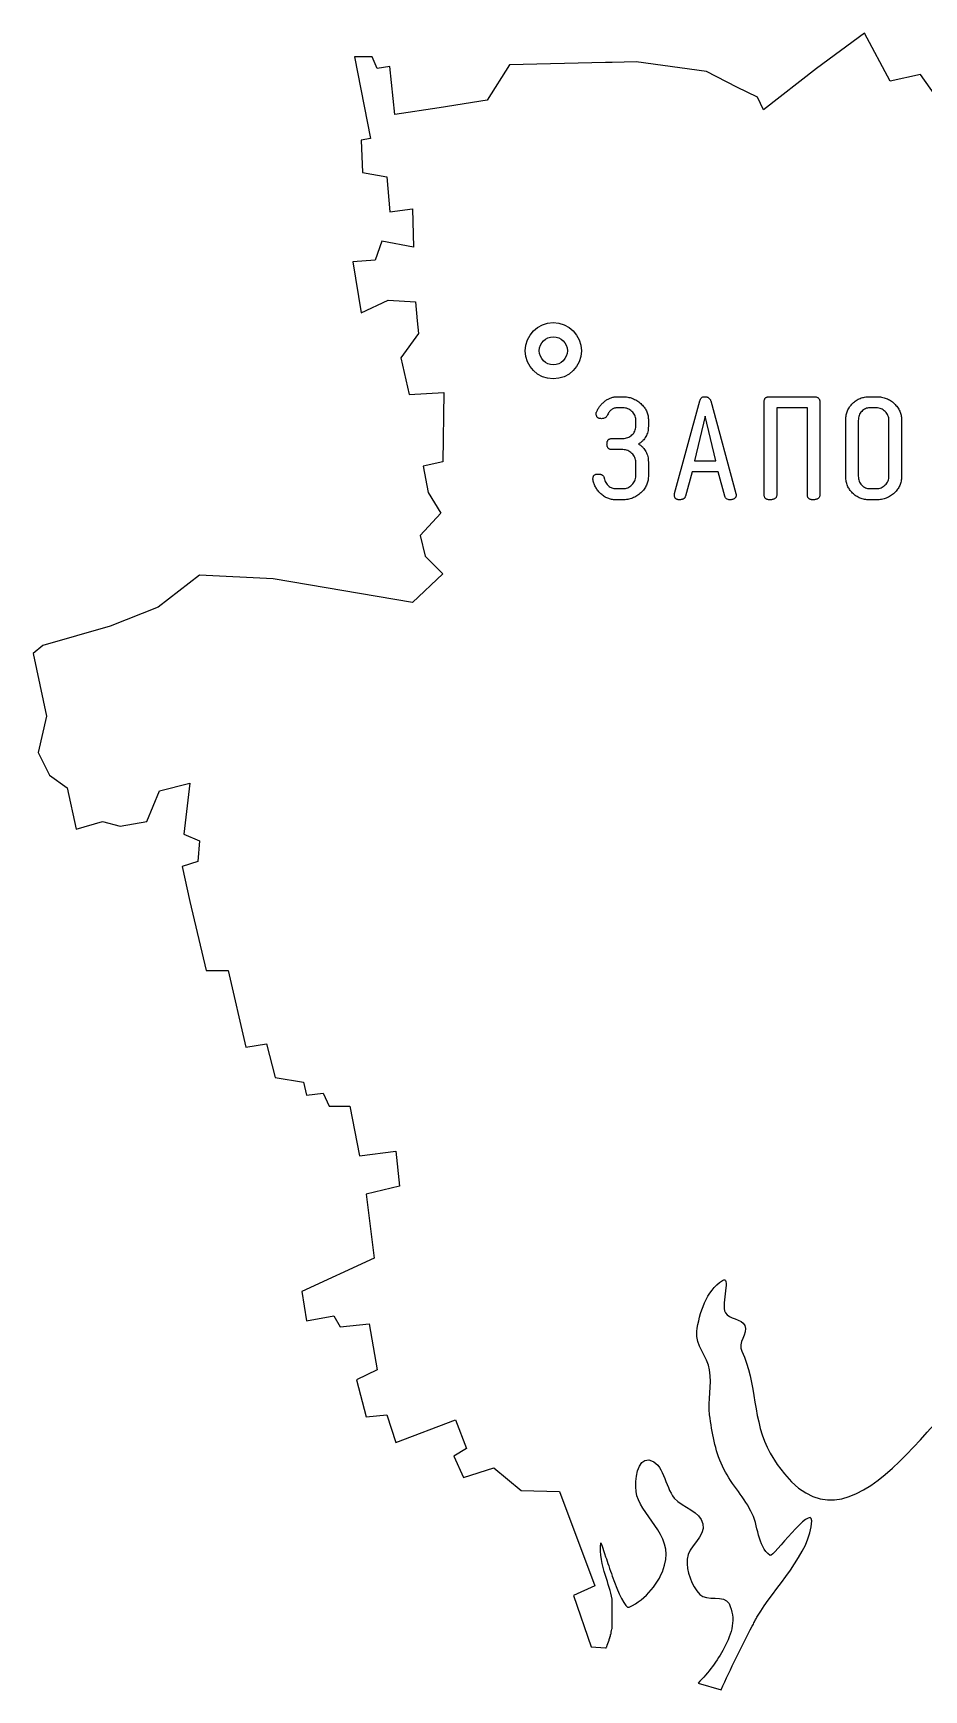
# Model space of a CAD drawing. Header units: millimetres. Extents: x 9379.4 to 9476, y 2361.1 to 2449.5.
# Drawn here: x 9379.4 to 9426.9, y 2361.1 to 2449.5 of the extents above; entities that cross this region are included whole.
import ezdxf

# ---------------------------------------------------------------- set-up
doc = ezdxf.new("R2010")
doc.units = ezdxf.units.MM

msp = doc.modelspace()

# ---------------------------------------------------------------- linework, layer by layer
at = {"color": 7, "linetype": 'Continuous', "lineweight": 25}
for p, q in [((9423.748, 2449.453), (9421.186, 2447.57)), ((9425.112, 2446.888), (9423.748, 2449.453)), ((9396.525, 2448.186), (9397.368, 2443.838)), ((9397.466, 2448.186), (9396.525, 2448.186)), ((9397.726, 2447.57), (9397.466, 2448.186)), ((9398.406, 2447.668), (9397.726, 2447.57)), ((9398.666, 2445.105), (9398.406, 2447.668)), ((9404.798, 2447.765), (9403.598, 2445.883)), ((9409.926, 2447.894), (9404.798, 2447.765)), ((9410.283, 2447.894), (9409.926, 2447.894)), ((9411.548, 2447.927), (9410.283, 2447.894)), ((9415.311, 2447.409), (9411.548, 2447.927)), ((9416.935, 2446.563), (9415.311, 2447.409)), ((9421.186, 2447.57), (9418.362, 2445.364)), ((9418.038, 2446.045), (9416.935, 2446.563)), ((9426.731, 2447.245), (9425.112, 2446.888)), ((9427.772, 2445.785), (9426.731, 2447.245)), ((9403.598, 2445.883), (9401.035, 2445.461)), ((9418.362, 2445.364), (9418.038, 2446.045)), ((9401.035, 2445.461), (9398.666, 2445.105)), ((9397.368, 2443.838), (9396.882, 2443.742)), ((9396.882, 2443.742), (9396.948, 2442.022)), ((9396.948, 2442.022), (9398.245, 2441.794)), ((9398.245, 2441.794), (9398.406, 2439.913)), ((9398.406, 2439.913), (9399.607, 2440.075)), ((9399.607, 2440.075), (9399.673, 2438.031)), ((9397.985, 2438.356), (9397.628, 2437.349)), ((9399.673, 2438.031), (9397.985, 2438.356)), ((9397.628, 2437.349), (9396.428, 2437.252)), ((9396.428, 2437.252), (9396.882, 2434.527)), ((9396.882, 2434.527), (9398.31, 2435.207)), ((9398.31, 2435.207), (9399.769, 2435.11)), ((9399.769, 2435.11), (9399.867, 2434.104)), ((9399.933, 2433.423), (9398.991, 2432.127)), ((9399.867, 2434.104), (9399.933, 2433.423)), ((9398.991, 2432.127), (9399.445, 2430.178)), ((9399.445, 2430.178), (9401.295, 2430.275)), ((9401.295, 2430.275), (9401.231, 2426.577)), ((9410.57, 2430.057), (9410.838, 2430.057)), ((9413.604, 2424.892), (9414.951, 2429.83)), ((9415.534, 2429.83), (9416.88, 2424.892)), ((9418.39, 2424.823), (9418.39, 2429.791)), ((9418.66, 2430.057), (9421.018, 2430.057)), ((9421.363, 2429.791), (9421.363, 2424.823)), ((9423.996, 2430.057), (9424.389, 2430.057)), ((9410.838, 2429.463), (9410.57, 2429.463)), ((9411.537, 2428.469), (9411.537, 2428.825)), ((9412.206, 2428.853), (9412.206, 2428.477)), ((9415.242, 2429.025), (9414.674, 2426.638)), ((9415.814, 2426.638), (9415.242, 2429.025)), ((9420.694, 2429.463), (9419.059, 2429.463)), ((9419.059, 2429.463), (9419.059, 2424.82)), ((9420.694, 2424.82), (9420.694, 2429.463)), ((9422.745, 2425.778), (9422.745, 2428.837)), ((9424.378, 2429.463), (9424.008, 2429.463)), ((9425.718, 2428.837), (9425.718, 2425.778)), ((9423.414, 2428.794), (9423.414, 2425.821)), ((9425.049, 2425.821), (9425.049, 2428.794)), ((9410.266, 2427.828), (9410.838, 2427.828)), ((9410.838, 2427.233), (9410.266, 2427.233)), ((9401.231, 2426.577), (9400.192, 2426.35)), ((9400.192, 2426.35), (9400.451, 2424.955)), ((9411.537, 2425.822), (9411.537, 2426.566)), ((9412.206, 2426.567), (9412.206, 2425.793)), ((9414.674, 2426.638), (9415.814, 2426.638)), ((9414.549, 2426.044), (9414.187, 2424.748)), ((9415.934, 2426.044), (9414.549, 2426.044)), ((9416.297, 2424.748), (9415.934, 2426.044)), ((9400.451, 2424.955), (9401.133, 2423.851)), ((9410.454, 2425.152), (9410.838, 2425.152)), ((9410.838, 2424.557), (9410.454, 2424.557)), ((9424.389, 2424.557), (9423.996, 2424.557)), ((9424.008, 2425.152), (9424.378, 2425.152)), ((9401.133, 2423.851), (9400.03, 2422.651)), ((9400.03, 2422.651), (9400.289, 2421.548)), ((9400.289, 2421.548), (9401.231, 2420.607)), ((9388.25, 2420.544), (9386.044, 2418.822)), ((9392.178, 2420.347), (9388.25, 2420.544)), ((9399.607, 2419.082), (9392.178, 2420.347)), ((9401.231, 2420.607), (9399.607, 2419.082)), ((9386.044, 2418.822), (9383.482, 2417.816)), ((9383.482, 2417.816), (9379.88, 2416.778)), ((9379.88, 2416.778), (9379.361, 2416.356)), ((9379.361, 2416.356), (9380.075, 2413.015)), ((9380.075, 2413.015), (9379.622, 2411.067)), ((9379.622, 2411.067), (9380.237, 2409.867)), ((9380.237, 2409.867), (9381.178, 2409.185)), ((9386.109, 2409.023), (9387.732, 2409.446)), ((9387.732, 2409.446), (9387.406, 2406.72)), ((9381.178, 2409.185), (9381.663, 2406.978)), ((9385.427, 2407.402), (9386.109, 2409.023)), ((9381.663, 2406.978), (9383.06, 2407.402)), ((9383.06, 2407.402), (9384.002, 2407.141)), ((9384.002, 2407.141), (9385.427, 2407.402)), ((9387.406, 2406.72), (9388.25, 2406.363)), ((9388.25, 2406.363), (9388.154, 2405.26)), ((9388.154, 2405.26), (9387.31, 2404.999)), ((9387.31, 2404.999), (9387.732, 2403.118)), ((9387.732, 2403.118), (9388.608, 2399.451)), ((9388.608, 2399.451), (9389.777, 2399.451)), ((9389.777, 2399.451), (9390.718, 2395.363)), ((9390.718, 2395.363), (9391.819, 2395.525)), ((9391.819, 2395.525), (9392.275, 2393.741)), ((9392.275, 2393.741), (9393.799, 2393.481)), ((9393.799, 2393.481), (9393.962, 2392.801)), ((9393.962, 2392.801), (9394.839, 2392.897)), ((9394.839, 2392.897), (9395.164, 2392.216)), ((9395.164, 2392.216), (9396.265, 2392.216)), ((9396.265, 2392.216), (9396.785, 2389.554)), ((9396.785, 2389.554), (9398.731, 2389.816)), ((9398.731, 2389.816), (9398.926, 2387.933)), ((9398.926, 2387.933), (9397.141, 2387.512)), ((9397.141, 2387.512), (9397.565, 2384.104)), ((9397.565, 2384.104), (9393.702, 2382.32)), ((9393.702, 2382.32), (9393.962, 2380.764)), ((9393.962, 2380.764), (9395.422, 2381.023)), ((9395.422, 2381.023), (9395.745, 2380.437)), ((9395.745, 2380.437), (9397.304, 2380.601)), ((9397.304, 2380.601), (9397.726, 2378.135)), ((9397.726, 2378.135), (9396.623, 2377.615)), ((9396.623, 2377.615), (9397.141, 2375.635)), ((9397.141, 2375.635), (9398.245, 2375.733)), ((9398.245, 2375.733), (9398.731, 2374.273)), ((9398.731, 2374.273), (9401.911, 2375.474)), ((9401.911, 2375.474), (9402.495, 2373.948)), ((9402.495, 2373.948), (9401.815, 2373.527)), ((9401.815, 2373.527), (9402.335, 2372.392)), ((9402.335, 2372.392), (9403.955, 2372.909)), ((9403.955, 2372.909), (9405.416, 2371.708)), ((9405.416, 2371.708), (9407.46, 2371.645)), ((9407.46, 2371.645), (9409.343, 2366.615)), ((9409.343, 2366.615), (9408.207, 2366.096)), ((9408.207, 2366.096), (9409.149, 2363.371)), ((9410.283, 2364.376), (9410.283, 2365.902)), ((9410.121, 2363.728), (9410.121, 2363.792)), ((9410.154, 2363.825), (9410.154, 2363.89)), ((9410.184, 2364.02), (9410.218, 2364.053)), ((9410.184, 2363.923), (9410.184, 2364.02)), ((9410.218, 2364.053), (9410.218, 2364.149)), ((9409.149, 2363.371), (9409.926, 2363.306)), ((9409.926, 2363.306), (9409.957, 2363.306)), ((9414.859, 2361.423), (9416.091, 2361.068))]:
    msp.add_line(p, q, dxfattribs=at)
for radius in [1.5, 0.75]:
    msp.add_circle((9407.133, 2432.507), radius, dxfattribs=at)
for points, knots in [([(9409.447, 2429.263), (9409.473, 2429.318), (9409.526, 2429.426), (9409.63, 2429.575), (9409.754, 2429.71), (9409.895, 2429.831), (9410.05, 2429.932), (9410.216, 2430.005), (9410.39, 2430.05), (9410.51, 2430.055), (9410.57, 2430.057)], [0, 0, 0, 0, 0.125117, 0.248611, 0.374204, 0.502336, 0.630702, 0.753812, 0.875743, 1, 1, 1, 1]), ([(9410.838, 2430.057), (9410.884, 2430.056), (9410.974, 2430.054), (9411.106, 2430.036), (9411.234, 2430.008), (9411.358, 2429.969), (9411.475, 2429.916), (9411.589, 2429.853), (9411.699, 2429.78), (9411.8, 2429.694), (9411.895, 2429.603), (9411.978, 2429.506), (9412.048, 2429.405), (9412.107, 2429.302), (9412.151, 2429.195), (9412.182, 2429.084), (9412.203, 2428.97), (9412.205, 2428.892), (9412.206, 2428.853)], [0, 0, 0, 0, 0.0680665, 0.1337616, 0.1986479, 0.2628032, 0.3265273, 0.390509, 0.4557246, 0.5224307, 0.5884536, 0.6514016, 0.7118353, 0.7706677, 0.8280337, 0.8843981, 0.9417207, 1, 1, 1, 1]), ([(9414.951, 2429.83), (9414.961, 2429.864), (9414.981, 2429.927), (9415.04, 2430.003), (9415.118, 2430.051), (9415.177, 2430.055), (9415.207, 2430.057)], [0, 0, 0, 0, 0.2872048, 0.529221, 0.7570217, 1, 1, 1, 1]), ([(9415.207, 2430.057), (9415.228, 2430.057), (9415.269, 2430.055), (9415.326, 2430.045), (9415.376, 2430.026), (9415.422, 2430.002), (9415.46, 2429.969), (9415.493, 2429.93), (9415.517, 2429.882), (9415.528, 2429.848), (9415.534, 2429.83)], [0, 0, 0, 0, 0.144997, 0.278563, 0.401567, 0.517967, 0.633995, 0.748307, 0.869427, 1, 1, 1, 1]), ([(9418.39, 2429.791), (9418.391, 2429.812), (9418.392, 2429.852), (9418.405, 2429.907), (9418.426, 2429.954), (9418.456, 2429.993), (9418.495, 2430.022), (9418.543, 2430.043), (9418.599, 2430.054), (9418.639, 2430.056), (9418.66, 2430.057)], [0, 0, 0, 0, 0.144635, 0.27097, 0.388133, 0.496601, 0.607186, 0.72435, 0.852701, 1, 1, 1, 1]), ([(9421.018, 2430.057), (9421.045, 2430.056), (9421.096, 2430.054), (9421.167, 2430.044), (9421.227, 2430.023), (9421.277, 2429.994), (9421.316, 2429.955), (9421.343, 2429.907), (9421.36, 2429.852), (9421.362, 2429.812), (9421.363, 2429.791)], [0, 0, 0, 0, 0.163967, 0.306216, 0.432693, 0.546996, 0.652828, 0.760731, 0.873177, 1, 1, 1, 1]), ([(9422.745, 2428.837), (9422.746, 2428.878), (9422.748, 2428.96), (9422.767, 2429.08), (9422.794, 2429.195), (9422.835, 2429.305), (9422.886, 2429.412), (9422.951, 2429.513), (9423.026, 2429.61), (9423.111, 2429.701), (9423.204, 2429.784), (9423.303, 2429.858), (9423.408, 2429.919), (9423.517, 2429.97), (9423.63, 2430.009), (9423.748, 2430.037), (9423.87, 2430.054), (9423.954, 2430.056), (9423.996, 2430.057)], [0, 0, 0, 0, 0.064022, 0.126233, 0.186537, 0.247047, 0.307461, 0.368979, 0.431621, 0.496318, 0.561091, 0.624327, 0.686753, 0.747991, 0.809425, 0.871472, 0.934784, 1, 1, 1, 1]), ([(9424.389, 2430.057), (9424.435, 2430.056), (9424.526, 2430.054), (9424.661, 2430.036), (9424.788, 2430.007), (9424.911, 2429.968), (9425.027, 2429.915), (9425.137, 2429.852), (9425.241, 2429.776), (9425.339, 2429.691), (9425.427, 2429.597), (9425.505, 2429.5), (9425.571, 2429.398), (9425.625, 2429.293), (9425.667, 2429.184), (9425.697, 2429.072), (9425.715, 2428.955), (9425.717, 2428.877), (9425.718, 2428.837)], [0, 0, 0, 0, 0.069566, 0.13674, 0.202078, 0.265454, 0.32897, 0.391761, 0.456064, 0.520905, 0.585637, 0.647873, 0.707801, 0.766345, 0.824107, 0.882274, 0.940271, 1, 1, 1, 1]), ([(9409.421, 2429.149), (9409.423, 2429.169), (9409.425, 2429.208), (9409.44, 2429.245), (9409.447, 2429.263)], [0, 0, 0, 0, 0.498823, 1, 1, 1, 1]), ([(9409.7, 2428.885), (9409.678, 2428.887), (9409.637, 2428.888), (9409.579, 2428.899), (9409.53, 2428.921), (9409.49, 2428.95), (9409.459, 2428.989), (9409.436, 2429.035), (9409.424, 2429.09), (9409.422, 2429.129), (9409.421, 2429.149)], [0, 0, 0, 0, 0.14845, 0.280684, 0.399082, 0.510671, 0.619692, 0.734401, 0.859461, 1, 1, 1, 1]), ([(9410.005, 2429.049), (9409.992, 2429.024), (9409.967, 2428.973), (9409.894, 2428.921), (9409.803, 2428.89), (9409.736, 2428.887), (9409.7, 2428.885)], [0, 0, 0, 0, 0.229007, 0.4557728, 0.7057542, 1, 1, 1, 1]), ([(9410.57, 2429.463), (9410.539, 2429.461), (9410.478, 2429.458), (9410.39, 2429.44), (9410.309, 2429.407), (9410.234, 2429.361), (9410.166, 2429.302), (9410.104, 2429.23), (9410.05, 2429.145), (9410.021, 2429.082), (9410.005, 2429.049)], [0, 0, 0, 0, 0.124911, 0.244316, 0.360259, 0.475625, 0.594857, 0.720677, 0.85586, 1, 1, 1, 1]), ([(9411.537, 2428.825), (9411.535, 2428.867), (9411.53, 2428.95), (9411.49, 2429.07), (9411.423, 2429.179), (9411.334, 2429.277), (9411.227, 2429.359), (9411.107, 2429.419), (9410.976, 2429.457), (9410.885, 2429.461), (9410.838, 2429.463)], [0, 0, 0, 0, 0.1202299, 0.2368555, 0.3570854, 0.4841067, 0.6136901, 0.7390003, 0.8666381, 1, 1, 1, 1]), ([(9424.008, 2429.463), (9423.971, 2429.46), (9423.898, 2429.456), (9423.791, 2429.419), (9423.691, 2429.358), (9423.597, 2429.277), (9423.515, 2429.179), (9423.456, 2429.062), (9423.42, 2428.932), (9423.416, 2428.841), (9423.414, 2428.794)], [0, 0, 0, 0, 0.109715, 0.220992, 0.338271, 0.464734, 0.594801, 0.723849, 0.857587, 1, 1, 1, 1]), ([(9425.049, 2428.794), (9425.047, 2428.839), (9425.042, 2428.926), (9425.003, 2429.052), (9424.94, 2429.168), (9424.853, 2429.269), (9424.751, 2429.355), (9424.636, 2429.418), (9424.51, 2429.455), (9424.422, 2429.46), (9424.378, 2429.463)], [0, 0, 0, 0, 0.1276094, 0.2499167, 0.3720143, 0.5005764, 0.6284294, 0.7514975, 0.8734901, 1, 1, 1, 1]), ([(9410.838, 2427.828), (9410.885, 2427.83), (9410.977, 2427.834), (9411.108, 2427.871), (9411.228, 2427.93), (9411.335, 2428.012), (9411.424, 2428.111), (9411.49, 2428.221), (9411.53, 2428.342), (9411.535, 2428.426), (9411.537, 2428.469)], [0, 0, 0, 0, 0.132826, 0.2610137, 0.3853271, 0.5143898, 0.6417203, 0.7609018, 0.8791558, 1, 1, 1, 1]), ([(9412.206, 2428.477), (9412.205, 2428.426), (9412.202, 2428.328), (9412.177, 2428.186), (9412.137, 2428.053), (9412.078, 2427.929), (9412.005, 2427.815), (9411.915, 2427.71), (9411.81, 2427.614), (9411.728, 2427.561), (9411.687, 2427.534)], [0, 0, 0, 0, 0.133934, 0.260276, 0.382959, 0.502163, 0.622018, 0.742419, 0.868438, 1, 1, 1, 1]), ([(9409.998, 2427.53), (9409.999, 2427.553), (9410.001, 2427.597), (9410.012, 2427.659), (9410.033, 2427.711), (9410.064, 2427.754), (9410.102, 2427.788), (9410.149, 2427.811), (9410.205, 2427.825), (9410.245, 2427.827), (9410.266, 2427.828)], [0, 0, 0, 0, 0.152608, 0.286993, 0.407639, 0.520337, 0.628247, 0.739478, 0.862582, 1, 1, 1, 1]), ([(9410.266, 2427.233), (9410.245, 2427.234), (9410.205, 2427.235), (9410.149, 2427.249), (9410.102, 2427.273), (9410.064, 2427.307), (9410.033, 2427.349), (9410.012, 2427.402), (9410.001, 2427.463), (9409.999, 2427.507), (9409.998, 2427.53)], [0, 0, 0, 0, 0.137418, 0.260522, 0.371753, 0.479663, 0.592361, 0.713007, 0.847392, 1, 1, 1, 1]), ([(9411.537, 2426.566), (9411.535, 2426.61), (9411.53, 2426.697), (9411.49, 2426.822), (9411.423, 2426.936), (9411.334, 2427.039), (9411.227, 2427.124), (9411.107, 2427.189), (9410.976, 2427.226), (9410.885, 2427.23), (9410.838, 2427.233)], [0, 0, 0, 0, 0.123094, 0.242425, 0.363861, 0.491456, 0.620312, 0.745442, 0.86935, 1, 1, 1, 1]), ([(9411.687, 2427.534), (9411.728, 2427.506), (9411.81, 2427.451), (9411.916, 2427.352), (9412.004, 2427.244), (9412.08, 2427.128), (9412.136, 2427.001), (9412.177, 2426.865), (9412.202, 2426.719), (9412.205, 2426.619), (9412.206, 2426.567)], [0, 0, 0, 0, 0.130447, 0.255644, 0.376282, 0.494911, 0.615726, 0.738217, 0.865359, 1, 1, 1, 1]), ([(9409.248, 2425.67), (9409.249, 2425.69), (9409.251, 2425.729), (9409.263, 2425.784), (9409.284, 2425.83), (9409.314, 2425.869), (9409.354, 2425.898), (9409.401, 2425.92), (9409.458, 2425.931), (9409.497, 2425.932), (9409.519, 2425.933)], [0, 0, 0, 0, 0.142698, 0.26968, 0.385, 0.494023, 0.605175, 0.722938, 0.851947, 1, 1, 1, 1]), ([(9409.254, 2425.609), (9409.252, 2425.619), (9409.248, 2425.639), (9409.248, 2425.66), (9409.248, 2425.67)], [0, 0, 0, 0, 0.502739, 1, 1, 1, 1]), ([(9410.454, 2424.557), (9410.418, 2424.558), (9410.346, 2424.56), (9410.241, 2424.575), (9410.138, 2424.6), (9410.039, 2424.634), (9409.943, 2424.678), (9409.85, 2424.732), (9409.761, 2424.795), (9409.676, 2424.868), (9409.596, 2424.947), (9409.523, 2425.031), (9409.457, 2425.118), (9409.402, 2425.21), (9409.351, 2425.303), (9409.311, 2425.402), (9409.278, 2425.504), (9409.262, 2425.574), (9409.254, 2425.609)], [0, 0, 0, 0, 0.06267, 0.124557, 0.184812, 0.245277, 0.306734, 0.36828, 0.431598, 0.497028, 0.562724, 0.627134, 0.69015, 0.75181, 0.813551, 0.875438, 0.93697, 1, 1, 1, 1]), ([(9409.519, 2425.933), (9409.541, 2425.933), (9409.584, 2425.932), (9409.645, 2425.921), (9409.699, 2425.906), (9409.744, 2425.88), (9409.783, 2425.85), (9409.813, 2425.811), (9409.836, 2425.766), (9409.844, 2425.732), (9409.847, 2425.715)], [0, 0, 0, 0, 0.1554181, 0.2966413, 0.4253143, 0.5414991, 0.6518352, 0.764261, 0.8779536, 1, 1, 1, 1]), ([(9409.847, 2425.715), (9409.858, 2425.672), (9409.877, 2425.59), (9409.929, 2425.478), (9409.995, 2425.379), (9410.076, 2425.298), (9410.164, 2425.233), (9410.259, 2425.187), (9410.355, 2425.157), (9410.421, 2425.154), (9410.454, 2425.152)], [0, 0, 0, 0, 0.1466, 0.281822, 0.413459, 0.540915, 0.664378, 0.779788, 0.890581, 1, 1, 1, 1]), ([(9410.838, 2425.152), (9410.885, 2425.154), (9410.976, 2425.159), (9411.108, 2425.197), (9411.228, 2425.261), (9411.334, 2425.347), (9411.423, 2425.451), (9411.49, 2425.565), (9411.53, 2425.691), (9411.535, 2425.778), (9411.537, 2425.822)], [0, 0, 0, 0, 0.130336, 0.255282, 0.378651, 0.507873, 0.635982, 0.757125, 0.877202, 1, 1, 1, 1]), ([(9412.206, 2425.793), (9412.205, 2425.753), (9412.203, 2425.672), (9412.182, 2425.555), (9412.151, 2425.441), (9412.107, 2425.33), (9412.049, 2425.224), (9411.979, 2425.122), (9411.897, 2425.022), (9411.803, 2424.929), (9411.701, 2424.842), (9411.592, 2424.766), (9411.479, 2424.701), (9411.36, 2424.648), (9411.236, 2424.607), (9411.108, 2424.578), (9410.974, 2424.561), (9410.884, 2424.558), (9410.838, 2424.557)], [0, 0, 0, 0, 0.05925, 0.117533, 0.17483, 0.233055, 0.291869, 0.352478, 0.415139, 0.48113, 0.547361, 0.611928, 0.676158, 0.73908, 0.802603, 0.866795, 0.932791, 1, 1, 1, 1]), ([(9423.996, 2424.557), (9423.954, 2424.558), (9423.87, 2424.561), (9423.748, 2424.577), (9423.629, 2424.605), (9423.516, 2424.645), (9423.407, 2424.695), (9423.304, 2424.757), (9423.204, 2424.829), (9423.111, 2424.912), (9423.026, 2425.003), (9422.951, 2425.1), (9422.886, 2425.201), (9422.836, 2425.308), (9422.794, 2425.418), (9422.767, 2425.534), (9422.748, 2425.654), (9422.746, 2425.736), (9422.745, 2425.778)], [0, 0, 0, 0, 0.0651968, 0.1284904, 0.1911005, 0.252516, 0.3137365, 0.3756298, 0.4384932, 0.5032477, 0.567925, 0.6305494, 0.6920491, 0.7524447, 0.8129378, 0.8738044, 0.9359969, 1, 1, 1, 1]), ([(9423.414, 2425.821), (9423.416, 2425.773), (9423.42, 2425.682), (9423.457, 2425.552), (9423.514, 2425.435), (9423.597, 2425.336), (9423.69, 2425.255), (9423.791, 2425.196), (9423.898, 2425.158), (9423.971, 2425.154), (9424.008, 2425.152)], [0, 0, 0, 0, 0.143504, 0.276039, 0.406062, 0.536058, 0.662452, 0.779074, 0.889179, 1, 1, 1, 1]), ([(9424.378, 2425.152), (9424.423, 2425.154), (9424.51, 2425.159), (9424.637, 2425.196), (9424.752, 2425.26), (9424.855, 2425.344), (9424.94, 2425.447), (9425.005, 2425.562), (9425.042, 2425.688), (9425.047, 2425.776), (9425.049, 2425.821)], [0, 0, 0, 0, 0.127498, 0.249385, 0.372345, 0.499384, 0.627126, 0.750615, 0.872502, 1, 1, 1, 1]), ([(9425.718, 2425.778), (9425.717, 2425.738), (9425.715, 2425.659), (9425.697, 2425.542), (9425.666, 2425.43), (9425.625, 2425.32), (9425.571, 2425.215), (9425.505, 2425.114), (9425.428, 2425.015), (9425.34, 2424.923), (9425.243, 2424.837), (9425.138, 2424.763), (9425.028, 2424.697), (9424.911, 2424.647), (9424.789, 2424.606), (9424.66, 2424.579), (9424.526, 2424.56), (9424.435, 2424.558), (9424.389, 2424.557)], [0, 0, 0, 0, 0.0596985, 0.1182376, 0.1758157, 0.234088, 0.2926014, 0.3524988, 0.4143426, 0.4790414, 0.5438488, 0.6077816, 0.6708302, 0.7340778, 0.798152, 0.8633307, 0.9304699, 1, 1, 1, 1]), ([(9413.594, 2424.815), (9413.595, 2424.827), (9413.596, 2424.853), (9413.601, 2424.878), (9413.604, 2424.892)], [0, 0, 0, 0, 0.4666082, 1, 1, 1, 1]), ([(9413.865, 2424.557), (9413.843, 2424.558), (9413.803, 2424.558), (9413.748, 2424.572), (9413.7, 2424.591), (9413.661, 2424.621), (9413.63, 2424.658), (9413.61, 2424.703), (9413.597, 2424.757), (9413.595, 2424.795), (9413.594, 2424.815)], [0, 0, 0, 0, 0.149449, 0.280416, 0.39834, 0.510669, 0.618722, 0.732806, 0.858496, 1, 1, 1, 1]), ([(9414.187, 2424.748), (9414.182, 2424.733), (9414.172, 2424.703), (9414.147, 2424.664), (9414.117, 2424.63), (9414.079, 2424.603), (9414.035, 2424.583), (9413.984, 2424.567), (9413.927, 2424.56), (9413.886, 2424.558), (9413.865, 2424.557)], [0, 0, 0, 0, 0.116097, 0.230662, 0.340203, 0.450864, 0.571407, 0.70019, 0.842091, 1, 1, 1, 1]), ([(9416.55, 2424.557), (9416.519, 2424.559), (9416.461, 2424.562), (9416.384, 2424.601), (9416.326, 2424.664), (9416.307, 2424.719), (9416.297, 2424.748)], [0, 0, 0, 0, 0.265939, 0.500359, 0.734901, 1, 1, 1, 1]), ([(9416.895, 2424.815), (9416.894, 2424.795), (9416.892, 2424.756), (9416.875, 2424.703), (9416.848, 2424.657), (9416.809, 2424.62), (9416.759, 2424.59), (9416.698, 2424.572), (9416.628, 2424.558), (9416.577, 2424.558), (9416.55, 2424.557)], [0, 0, 0, 0, 0.1237795, 0.2354455, 0.3406927, 0.4462595, 0.5620718, 0.6894503, 0.8339865, 1, 1, 1, 1]), ([(9416.88, 2424.892), (9416.883, 2424.879), (9416.89, 2424.853), (9416.893, 2424.827), (9416.895, 2424.815)], [0, 0, 0, 0, 0.518868, 1, 1, 1, 1]), ([(9418.687, 2424.557), (9418.664, 2424.558), (9418.62, 2424.56), (9418.559, 2424.571), (9418.506, 2424.592), (9418.463, 2424.621), (9418.429, 2424.66), (9418.406, 2424.708), (9418.392, 2424.763), (9418.391, 2424.802), (9418.39, 2424.823)], [0, 0, 0, 0, 0.152861, 0.28747, 0.408317, 0.519733, 0.627822, 0.741506, 0.862353, 1, 1, 1, 1]), ([(9419.059, 2424.82), (9419.058, 2424.799), (9419.056, 2424.76), (9419.038, 2424.705), (9419.008, 2424.657), (9418.965, 2424.621), (9418.912, 2424.592), (9418.847, 2424.571), (9418.771, 2424.56), (9418.716, 2424.558), (9418.687, 2424.557)], [0, 0, 0, 0, 0.1196518, 0.2283994, 0.3325194, 0.4376053, 0.5533076, 0.6833775, 0.8311904, 1, 1, 1, 1]), ([(9420.991, 2424.557), (9420.968, 2424.558), (9420.924, 2424.56), (9420.863, 2424.571), (9420.81, 2424.592), (9420.768, 2424.621), (9420.733, 2424.659), (9420.71, 2424.705), (9420.696, 2424.76), (9420.695, 2424.799), (9420.694, 2424.82)], [0, 0, 0, 0, 0.153893, 0.28941, 0.411072, 0.52324, 0.630146, 0.742314, 0.863977, 1, 1, 1, 1]), ([(9421.363, 2424.823), (9421.362, 2424.802), (9421.36, 2424.762), (9421.342, 2424.707), (9421.313, 2424.659), (9421.27, 2424.621), (9421.216, 2424.592), (9421.151, 2424.571), (9421.075, 2424.56), (9421.02, 2424.558), (9420.991, 2424.557)], [0, 0, 0, 0, 0.121206, 0.229344, 0.334768, 0.44076, 0.555813, 0.685153, 0.832137, 1, 1, 1, 1])]:
    msp.add_open_spline(points, degree=3, knots=knots, dxfattribs=at)
for points in [[(9414.793, 2380.179), (9414.923, 2381.185), (9415.311, 2382.352), (9416.157, 2382.904)], [(9416.157, 2382.904), (9416.642, 2383.229), (9416.058, 2381.704), (9416.318, 2381.185)], [(9416.318, 2381.185), (9416.512, 2380.827), (9417.193, 2380.892), (9417.357, 2380.502)], [(9417.357, 2380.502), (9417.519, 2380.081), (9416.965, 2379.562), (9417.193, 2379.139)], [(9415.474, 2378.135), (9415.377, 2378.846), (9414.695, 2379.464), (9414.793, 2380.179)], [(9417.193, 2379.139), (9418.004, 2377.453), (9417.745, 2375.377), (9418.718, 2373.69)], [(9415.474, 2375.733), (9415.377, 2376.512), (9415.604, 2377.322), (9415.474, 2378.135)], [(9418.718, 2373.69), (9422.677, 2366.874), (9427.187, 2375.961), (9430.497, 2378.297)], [(9416.157, 2373.007), (9415.764, 2373.851), (9415.604, 2374.792), (9415.474, 2375.733)], [(9411.548, 2371.645), (9411.482, 2372.26), (9411.613, 2373.431), (9412.23, 2373.332)], [(9412.23, 2373.332), (9413.039, 2373.202), (9413.073, 2371.937), (9413.592, 2371.289)], [(9417.679, 2370.606), (9417.259, 2371.449), (9416.544, 2372.133), (9416.157, 2373.007)], [(9413.073, 2367.719), (9413.592, 2369.341), (9411.679, 2370.444), (9411.548, 2371.645)], [(9413.592, 2371.289), (9414.047, 2370.769), (9414.987, 2370.606), (9415.118, 2369.925)], [(9418.718, 2368.239), (9418.004, 2368.726), (9418.101, 2369.861), (9417.679, 2370.606)], [(9420.926, 2370.087), (9420.926, 2370.963), (9418.849, 2368.14), (9418.718, 2368.239)], [(9415.118, 2369.925), (9415.28, 2369.244), (9414.306, 2368.726), (9414.273, 2368.042)], [(9418.038, 2364.992), (9418.849, 2366.421), (9420.926, 2368.431), (9420.926, 2370.087)], [(9409.926, 2367.167), (9409.73, 2367.751), (9409.602, 2368.303), (9409.666, 2368.92)], [(9409.666, 2368.92), (9409.666, 2368.952), (9409.763, 2368.66), (9409.926, 2368.174)], [(9409.926, 2368.174), (9410.024, 2367.881), (9410.154, 2367.491), (9410.283, 2367.133)], [(9414.273, 2368.042), (9414.241, 2367.394), (9414.501, 2366.648), (9414.955, 2366.161)], [(9410.283, 2365.902), (9410.184, 2366.324), (9410.055, 2366.747), (9409.926, 2367.167)], [(9410.283, 2367.133), (9410.606, 2366.258), (9410.964, 2365.383), (9411.19, 2365.479)], [(9411.19, 2365.479), (9412.066, 2365.902), (9412.814, 2366.777), (9413.073, 2367.719)], [(9414.955, 2366.161), (9415.311, 2365.772), (9416.253, 2366.161), (9416.512, 2365.674)], [(9416.512, 2365.674), (9416.901, 2364.864), (9416.676, 2364.085), (9416.253, 2363.306)], [(9410.218, 2364.149), (9410.251, 2364.214), (9410.251, 2364.279), (9410.251, 2364.312)], [(9410.251, 2364.312), (9410.251, 2364.345), (9410.283, 2364.345), (9410.283, 2364.376)], [(9416.091, 2361.068), (9416.611, 2362.202), (9417.162, 2363.371), (9417.745, 2364.475)], [(9417.745, 2364.475), (9417.778, 2364.506), (9417.778, 2364.538), (9417.811, 2364.571)], [(9417.811, 2364.571), (9417.842, 2364.603), (9417.842, 2364.669), (9417.875, 2364.701)], [(9417.875, 2364.701), (9417.908, 2364.767), (9417.939, 2364.831), (9417.973, 2364.896)], [(9417.973, 2364.896), (9418.004, 2364.927), (9418.004, 2364.96), (9418.038, 2364.992)], [(9409.99, 2363.371), (9410.024, 2363.469), (9410.055, 2363.598), (9410.121, 2363.728)], [(9410.121, 2363.792), (9410.143, 2363.792), (9410.154, 2363.803), (9410.154, 2363.825)], [(9410.154, 2363.89), (9410.154, 2363.912), (9410.164, 2363.923), (9410.184, 2363.923)], [(9409.957, 2363.306), (9409.957, 2363.327), (9409.968, 2363.349), (9409.99, 2363.371)], [(9416.253, 2363.306), (9415.885, 2362.614), (9415.42, 2361.986), (9414.859, 2361.423)]]:
    msp.add_open_spline(points, degree=3, dxfattribs=at)

doc.saveas('drawing.dxf')
